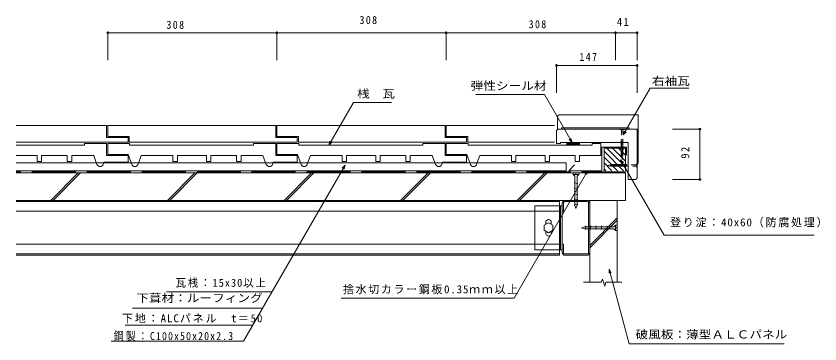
# Model space of a CAD drawing. Units: millimetres, scale not verified. Extents: x -712 to 750, y -291 to 306.
import ezdxf
from ezdxf.enums import TextEntityAlignment as Align

# ---------------------------------------------------------------- set-up
doc = ezdxf.new("R2010")
doc.units = ezdxf.units.MM
doc.header["$LTSCALE"] = 10
doc.linetypes.add('USER1', pattern=[2, 1, -1])
doc.linetypes.add('USER2', pattern=[10, 8, -2])
for name, color, linetype, lineweight in [('0-0_1', 7, 'Continuous', 18), ('0-1_2', 7, 'Continuous', 18), ('0-2_3', 7, 'Continuous', 18), ('0-3_4', 7, 'Continuous', 18), ('0-4_5', 7, 'Continuous', 18), ('0-5_6', 7, 'Continuous', 18)]:
    doc.layers.add(name, color=color, linetype=linetype, lineweight=lineweight)
doc.styles.add('ＭＳ ゴシック', font='')
doc.styles.get('ＭＳ ゴシック').set_extended_font_data('MS Gothic')

msp = doc.modelspace()

# ---------------------------------------------------------------- linework, layer by layer
at = {"layer": '0-0_1'}
for p, q in [((-545.74, 278.07), (-545.74, 225.57)), ((-237.74, 278.07), (-237.74, 225.57)), ((70.26, 278.07), (70.26, 225.57)), ((378.26, 278.07), (378.26, 225.57)), ((417.67, 278.07), (417.67, 225.57)), ((-545.74, 275.57), (-237.74, 275.57)), ((-237.74, 275.57), (70.26, 275.57)), ((70.26, 275.57), (378.26, 275.57)), ((378.26, 275.57), (417.67, 275.57)), ((270.59, 218.87), (270.59, 166.37)), ((270.59, 216.37), (417.67, 216.37)), ((417.67, 218.87), (417.67, 166.37)), ((248.68, 163.14), (123.78, 163.14)), ((299.01, 75.97), (248.68, 163.14)), ((392.2, 89.57), (441.32, 174.66)), ((441.32, 174.66), (511.62, 174.66)), ((-143.25, 70.98), (-98.35, 148.75)), ((-98.35, 148.75), (-29.31, 148.75)), ((272.43, 100.45), (272.43, 121.74)), ((277.27, 126.58), (419.51, 126.58)), ((419.51, 39.52), (419.51, 126.58)), ((-547.74, 106.97), (-712.37, 106.97)), ((-547.74, 106.97), (-547.74, 85.01)), ((-545.74, 106.97), (-545.74, 87)), ((-239.74, 106.97), (-545.74, 106.97)), ((-239.74, 106.97), (-239.74, 85.01)), ((-239.74, 106.97), (-239.74, 87)), ((-237.74, 106.97), (-237.74, 87)), ((68.26, 106.97), (-237.74, 106.97)), ((68.26, 106.97), (68.26, 85.01)), ((70.26, 106.97), (70.26, 87)), ((267.22, 106.97), (70.26, 106.97)), ((280.17, 102.39), (280.17, 100.45)), ((403.06, 102.39), (280.17, 102.39)), ((403.06, 102.39), (403.06, 100.16)), ((272.43, 100.45), (280.17, 100.45)), ((534.12, 100.16), (481.62, 100.16)), ((531.62, 100.16), (531.62, 8.27)), ((-508.74, 76.79), (-712.37, 76.79)), ((-506.42, 87), (-545.74, 87)), ((-506.42, 87), (-506.42, 76.79)), ((-200.74, 76.79), (-506.42, 76.79)), ((-198.42, 87), (-237.74, 87)), ((-198.42, 87), (-198.42, 76.79)), ((107.26, 76.79), (-198.42, 76.79)), ((109.58, 87), (70.26, 87)), ((109.58, 87), (109.58, 76.79)), ((267.22, 76.79), (109.58, 76.79)), ((289.31, 75.97), (289.31, 70.98)), ((289.31, 75.97), (312.59, 75.97)), ((289.31, 74.72), (312.59, 74.72)), ((289.31, 73.48), (312.59, 73.48)), ((312.59, 75.97), (312.59, 70.98)), ((289.31, 72.23), (312.59, 72.23)), ((289.31, 70.98), (312.59, 70.98)), ((387.08, 44.61), (466.37, -92.71)), ((288.22, 39.03), (-712.37, 39.03)), ((-113.73, 34.48), (-298.67, -285.85)), ((288.22, 24.03), (-712.37, 24.03)), ((327.91, 24.58), (193.95, -207.45)), ((534.12, 8.27), (481.62, 8.27)), ((276.22, -31.77), (-712.37, -31.77)), ((231.22, -39.47), (231.22, -49.47)), ((278.02, -39.47), (278.02, -119.47)), ((281.22, -39.47), (281.22, -119.47)), ((276.22, -49.47), (-712.37, -49.47)), ((251.22, -69.47), (251.22, -73.36)), ((261.22, -69.47), (261.22, -73.36)), ((251.22, -89.47), (251.22, -85.58)), ((261.22, -89.47), (261.22, -85.58)), ((466.37, -92.71), (739.56, -92.71)), ((276.22, -109.47), (-712.37, -109.47)), ((276.22, -127.17), (-712.37, -127.17)), ((-712.37, -129.47), (276.22, -129.47)), ((366.42, -154.91), (402.9, -291.07)), ((352.11, -178.74), (354.37, -173.08)), ((354.37, -173.08), (358.9, -186.09)), ((319.77, -178.74), (352.11, -178.74)), ((358.9, -186.09), (360.43, -178.74)), ((360.43, -178.74), (389.52, -178.74)), ((-246.56, -195.9), (-438.95, -195.9)), ((193.95, -207.45), (-121.17, -207.45)), ((-264.24, -225.88), (-500.36, -225.88)), ((-281.89, -256.78), (-514.11, -256.78)), ((-298.67, -285.85), (-539.63, -285.85)), ((402.9, -291.07), (685.13, -291.07))]:
    msp.add_line(p, q, dxfattribs=at)
at = {"layer": '0-0_1', "color": 4}
for p, q in [((270.59, 74.03), (270.59, 95.32)), ((275.42, 100.16), (417.67, 100.16)), ((417.67, 13.11), (417.67, 100.16)), ((-588.17, 73.97), (-588.17, 70.98)), ((-547.74, 73.97), (-588.17, 73.97)), ((-547.74, 73.97), (-547.74, 52.01)), ((-547.74, 73.97), (-547.74, 54)), ((-505.8, 73.97), (-545.74, 73.97)), ((-545.74, 73.97), (-545.74, 54)), ((-505.8, 73.97), (-505.8, 70.98)), ((-280.17, 73.97), (-280.17, 70.98)), ((-239.74, 73.97), (-280.17, 73.97)), ((-239.74, 73.97), (-239.74, 52.01)), ((-239.74, 73.97), (-239.74, 54)), ((-197.8, 73.97), (-237.74, 73.97)), ((-237.74, 73.97), (-237.74, 54)), ((-197.8, 73.97), (-197.8, 70.98)), ((27.83, 73.97), (27.83, 70.98)), ((68.26, 73.97), (27.83, 73.97)), ((68.26, 73.97), (68.26, 52.01)), ((68.26, 73.97), (68.26, 54)), ((110.2, 73.97), (70.26, 73.97)), ((70.26, 73.97), (70.26, 54)), ((110.2, 73.97), (110.2, 70.98)), ((270.59, 74.03), (278.33, 74.03)), ((278.33, 75.97), (278.33, 74.03)), ((401.22, 75.97), (278.33, 75.97)), ((335.83, 73.97), (335.83, 70.98)), ((351.22, 73.97), (335.83, 73.97)), ((351.22, 73.97), (351.22, 52.01)), ((401.22, 75.97), (401.22, 8.27)), ((-712.37, 70.98), (-588.17, 70.98)), ((-505.8, 70.98), (-434.92, 70.98)), ((-438.26, 70.98), (-280.17, 70.98)), ((-197.8, 70.98), (-126.92, 70.98)), ((-126.92, 70.98), (27.83, 70.98)), ((110.2, 70.98), (181.08, 70.98)), ((181.36, 70.98), (335.83, 70.98)), ((-674.05, 52.01), (-712.37, 52.01)), ((-674.05, 52.01), (-674.05, 41.03)), ((-619.14, 52.01), (-666.06, 52.01)), ((-666.06, 52.01), (-666.06, 41.03)), ((-619.14, 52.01), (-619.14, 41.03)), ((-571.21, 52.01), (-611.15, 52.01)), ((-611.15, 41.03), (-611.15, 52.01)), ((-571.21, 52.01), (-565.22, 35.75)), ((-508.54, 54), (-545.74, 54)), ((-508.54, 54), (-501.81, 35.75)), ((-484.82, 52.01), (-490.51, 36.41)), ((-426.95, 52.01), (-484.82, 52.01)), ((-426.95, 52.01), (-426.95, 41.03)), ((-366.05, 52.01), (-418.96, 52.01)), ((-418.96, 52.01), (-418.96, 41.03)), ((-366.05, 52.01), (-366.05, 41.03)), ((-311.14, 52.01), (-358.06, 52.01)), ((-358.06, 52.01), (-358.06, 41.03)), ((-311.14, 52.01), (-311.14, 41.03)), ((-263.21, 52.01), (-303.15, 52.01)), ((-303.15, 41.03), (-303.15, 52.01)), ((-263.21, 52.01), (-257.22, 35.75)), ((-200.54, 54), (-237.74, 54)), ((-200.54, 54), (-193.81, 35.75)), ((-176.82, 52.01), (-182.51, 36.41)), ((-118.95, 52.01), (-176.82, 52.01)), ((-118.95, 52.01), (-118.95, 41.03)), ((-58.05, 52.01), (-110.96, 52.01)), ((-110.96, 52.01), (-110.96, 41.03)), ((-58.05, 52.01), (-58.05, 41.03)), ((-3.14, 52.01), (-50.06, 52.01)), ((-50.06, 52.01), (-50.06, 41.03)), ((-3.14, 52.01), (-3.14, 41.03)), ((44.79, 52.01), (4.85, 52.01)), ((4.85, 41.03), (4.85, 52.01)), ((44.79, 52.01), (50.78, 35.75)), ((107.46, 54), (70.26, 54)), ((107.46, 54), (114.19, 35.75)), ((131.18, 52.01), (125.49, 36.41)), ((189.05, 52.01), (131.18, 52.01)), ((189.05, 52.01), (189.05, 41.03)), ((249.95, 52.01), (197.04, 52.01)), ((197.04, 52.01), (197.04, 41.03)), ((249.95, 52.01), (249.95, 41.03)), ((304.86, 52.01), (257.94, 52.01)), ((257.94, 52.01), (257.94, 41.03)), ((304.86, 52.01), (304.86, 41.03)), ((351.22, 52.01), (312.85, 52.01)), ((312.85, 41.03), (312.85, 52.01)), ((-666.06, 41.03), (-674.05, 41.03)), ((-611.15, 41.03), (-619.14, 41.03)), ((-552.6, 40.03), (-553.92, 36.41)), ((-508.74, 40.03), (-552.6, 40.03)), ((-418.96, 41.03), (-426.95, 41.03)), ((-358.06, 41.03), (-366.05, 41.03)), ((-303.15, 41.03), (-311.14, 41.03)), ((-244.6, 40.03), (-245.92, 36.41)), ((-200.74, 40.03), (-244.6, 40.03)), ((-110.96, 41.03), (-118.95, 41.03)), ((-50.06, 41.03), (-58.05, 41.03)), ((4.85, 41.03), (-3.14, 41.03)), ((63.4, 40.03), (62.08, 36.41)), ((107.26, 40.03), (63.4, 40.03)), ((197.04, 41.03), (189.05, 41.03)), ((257.94, 41.03), (249.95, 41.03)), ((312.85, 41.03), (304.86, 41.03)), ((401.22, 8.27), (412.84, 8.27))]:
    msp.add_line(p, q, dxfattribs=at)
at = {"layer": '0-0_1', "color": 1, "linetype": 'USER1'}
for p, q in [((385.87, 99.32), (385.87, 100.16)), ((394.23, 99.32), (385.87, 99.32)), ((388.79, 99.32), (388.79, 52.28)), ((391.31, 52.28), (391.31, 99.32)), ((392.15, 80.11), (387.95, 81.24)), ((392.15, 78.43), (387.95, 79.56)), ((392.15, 76.75), (387.95, 77.88)), ((392.15, 75.07), (387.95, 76.2)), ((392.15, 73.39), (387.95, 74.52)), ((392.15, 71.71), (387.95, 72.84)), ((392.15, 70.03), (387.95, 71.16)), ((392.15, 68.35), (387.95, 69.48)), ((392.15, 66.67), (387.95, 67.8)), ((392.15, 64.99), (387.95, 66.12)), ((392.15, 63.31), (387.95, 64.44)), ((392.15, 61.63), (387.95, 62.76)), ((392.15, 59.95), (387.95, 61.08)), ((392.15, 58.27), (387.95, 59.4)), ((391.79, 51.65), (387.53, 52.79)), ((392.15, 56.59), (387.95, 57.72)), ((392.15, 54.91), (387.95, 56.04)), ((392.15, 53.23), (387.95, 54.36)), ((390.05, 44.72), (388.79, 52.28)), ((390.05, 44.72), (391.31, 52.28)), ((362.23, 34.22), (369.79, 35.48)), ((362.23, 34.22), (369.79, 32.96)), ((369.16, 32.49), (370.3, 36.74)), ((416.83, 35.48), (369.79, 35.48)), ((369.79, 32.96), (416.83, 32.96)), ((370.75, 32.12), (371.87, 36.32)), ((372.43, 32.12), (373.55, 36.32)), ((374.11, 32.12), (375.23, 36.32)), ((375.79, 32.12), (376.91, 36.32)), ((377.47, 32.12), (378.59, 36.32)), ((379.15, 32.12), (380.27, 36.32)), ((380.83, 32.12), (381.95, 36.32)), ((382.51, 32.12), (383.63, 36.32)), ((384.19, 32.12), (385.31, 36.32)), ((385.87, 32.12), (386.99, 36.32)), ((387.55, 32.12), (388.67, 36.32)), ((389.23, 32.12), (390.35, 36.32)), ((390.91, 32.12), (392.03, 36.32)), ((392.59, 32.12), (393.71, 36.32)), ((394.27, 32.12), (395.39, 36.32)), ((395.95, 32.12), (397.07, 36.32)), ((397.63, 32.12), (398.75, 36.32)), ((416.83, 38.41), (417.67, 38.41)), ((416.83, 30.04), (416.83, 38.41))]:
    msp.add_line(p, q, dxfattribs=at)
for points in [[(394.23, 99.32), (394.23, 100.16), (385.87, 100.16)], [(416.83, 30.04), (417.67, 30.04), (417.67, 38.41)]]:
    msp.add_lwpolyline(points, dxfattribs=at)
at = {"layer": '0-0_1'}
for points in [[(397.5, 94.87), (392.2, 89.57), (394.14, 96.82)], [(-508.74, 76.79), (-508.74, 85.01), (-547.74, 85.01)], [(-200.74, 76.79), (-200.74, 85.01), (-239.74, 85.01)], [(-137.95, 76.28), (-143.25, 70.98), (-141.31, 78.22)], [(107.26, 76.79), (107.26, 85.01), (68.26, 85.01)], [(297.07, 83.21), (299.01, 75.97), (293.7, 81.27)], [(389.03, 37.36), (387.08, 44.61), (392.39, 39.3)], [(-119.04, 29.17), (-113.73, 34.48), (-115.67, 27.23)], [(322.61, 19.28), (327.91, 24.58), (325.97, 17.34)], [(281.22, -39.47), (276.22, -39.47), (231.22, -39.47)], [(276.22, -29.47), (276.22, -49.47), (276.22, -119.47), (276.22, -129.47)], [(231.22, -49.47), (231.22, -109.47), (231.22, -119.47)], [(281.22, -119.47), (276.22, -119.47), (231.22, -119.47)], [(366.42, -162.41), (366.42, -154.91), (370.17, -161.4)]]:
    msp.add_lwpolyline(points, dxfattribs=at)
at = {"layer": '0-0_1', "color": 4}
for points in [[(-508.74, 40.03), (-508.74, 52.01), (-547.74, 52.01)], [(-200.74, 40.03), (-200.74, 52.01), (-239.74, 52.01)], [(107.26, 40.03), (107.26, 52.01), (68.26, 52.01)]]:
    msp.add_lwpolyline(points, dxfattribs=at)
at = {"layer": '0-0_1'}
msp.add_lwpolyline([(256.22, -88.47), (264.02, -83.97), (264.02, -74.97), (256.22, -70.47), (248.43, -74.97), (248.43, -83.97)], close=True, dxfattribs=at)
for centre in [(-545.74, 275.57), (-237.74, 275.57), (-237.74, 275.57), (70.26, 275.57), (70.26, 275.57), (378.26, 275.57), (378.26, 275.57), (417.67, 275.57), (270.59, 216.37), (417.67, 216.37), (531.62, 100.16), (531.62, 8.27)]:
    msp.add_circle(centre, 1.7, dxfattribs=at)
for centre, radius, start, end in [((277.27, 121.74), 4.84, 90, 180), ((414.68, 39.52), 4.84, 308.28846, 0), ((256.22, -69.47), 5, 0.00302, 179.98814), ((256.22, -89.47), 5, 179.98814, 0.00302)]:
    msp.add_arc(centre, radius, start, end, dxfattribs=at)
at = {"layer": '0-0_1', "color": 4}
for centre, radius, start, end in [((275.42, 95.32), 4.84, 90, 180), ((-559.68, 38.03), 5.99, 199.47122, 344.27761), ((-496.35, 38.03), 5.99, 199.47122, 344.27761), ((-251.68, 38.03), 5.99, 199.47122, 344.27761), ((-188.35, 38.03), 5.99, 199.47122, 344.27761), ((56.32, 38.03), 5.99, 199.47122, 344.27761), ((119.65, 38.03), 5.99, 199.47122, 344.27761), ((412.84, 13.11), 4.84, 270, 0)]:
    msp.add_arc(centre, radius, start, end, dxfattribs=at)
at = {"layer": '0-1_2'}
for p, q in [((288.22, 24.03), (288.22, 39.03)), ((301.23, 20.53), (311.23, 20.53)), ((301.23, 20.53), (301.23, 17.53)), ((301.23, 17.53), (311.23, 17.53)), ((301.23, 17.53), (304.23, 14.53)), ((306.23, 20.53), (306.23, 17.53)), ((311.23, 17.53), (308.23, 14.53)), ((311.23, 20.53), (311.23, 17.53)), ((309.46, 1.43), (302.82, 2.48)), ((304.23, 14.53), (304.22, -38.87)), ((308.23, 14.53), (308.22, -38.87)), ((309.46, -8.57), (302.82, -7.52)), ((309.46, -28.57), (302.81, -27.52)), ((309.46, -18.57), (302.82, -17.52)), ((281.22, -34.47), (281.22, -49.47)), ((283.52, -34.47), (283.52, -49.47)), ((286.22, -29.47), (326.22, -29.47)), ((326.22, -31.77), (286.22, -31.77)), ((309.46, -37.32), (302.81, -36.26)), ((306.22, -44.47), (304.22, -38.87)), ((306.22, -44.47), (308.22, -38.87)), ((328.92, -124.47), (328.92, -34.47)), ((331.22, -124.47), (331.22, -34.47)), ((283.52, -49.47), (281.22, -49.47)), ((316.22, -79.47), (321.82, -77.47)), ((316.22, -79.47), (321.82, -81.47)), ((375.23, -77.47), (321.82, -77.47)), ((375.22, -81.47), (321.82, -81.47)), ((323.38, -82.7), (324.44, -76.06)), ((332.12, -82.7), (333.18, -76.06)), ((342.12, -82.7), (343.18, -76.06)), ((352.12, -82.71), (353.18, -76.06)), ((362.12, -82.71), (363.18, -76.06)), ((378.22, -84.47), (375.22, -81.47)), ((378.22, -74.47), (375.23, -77.47)), ((378.22, -74.47), (378.22, -84.47)), ((381.22, -74.47), (378.22, -74.47)), ((381.22, -79.47), (378.22, -79.47)), ((381.22, -84.47), (378.22, -84.47)), ((381.22, -74.47), (381.22, -84.47)), ((283.52, -109.47), (281.22, -109.47)), ((281.22, -124.47), (281.22, -109.47)), ((283.52, -124.47), (283.52, -109.47)), ((326.22, -127.17), (286.22, -127.17)), ((286.22, -129.47), (326.22, -129.47))]:
    msp.add_line(p, q, dxfattribs=at)
for centre, radius, start, end in [((286.22, -34.47), 5, 89.98741, 180.00442), ((286.22, -34.47), 2.7, 89.9969, 179.98901), ((326.22, -34.47), 5, 359.99803, 90.00868), ((326.22, -34.47), 2.7, 0.01659, 89.9969), ((286.22, -124.47), 5, 179.98313, 270.01506), ((286.22, -124.47), 2.7, 179.98901, 270.00871), ((326.22, -124.47), 2.7, 270.00871, 0.01659), ((326.23, -124.47), 5, 269.99377, 0.01932)]:
    msp.add_arc(centre, radius, start, end, dxfattribs=at)
at = {"layer": '0-2_3'}
for p, q in [((353.22, 67.53), (398.22, 67.53)), ((353.22, 24.53), (353.22, 67.53)), ((398.22, 52.53), (398.22, 67.53))]:
    msp.add_line(p, q, dxfattribs=at)
at = {"layer": '0-2_3', "linetype": 'USER2'}
msp.add_line((396.22, 22.53), (-712.37, 22.53), dxfattribs=at)
at = {"layer": '0-2_3'}
msp.add_lwpolyline([(353.22, 24.53), (293.22, 24.53), (303.83, 35.14)], dxfattribs=at)
at = {"layer": '0-3_4'}
for p, q in [((357.22, 65.53), (396.22, 65.53)), ((357.22, 24.53), (357.22, 65.53)), ((396.22, 24.53), (396.22, 65.53))]:
    msp.add_line(p, q, dxfattribs=at)
at = {"layer": '0-4_5'}
for p, q in [((357.22, 59.82), (392.52, 24.53)), ((362.12, 65.53), (396.22, 31.43)), ((372.73, 65.53), (396.22, 42.04)), ((383.34, 65.53), (396.22, 52.64)), ((390.54, 65.53), (392.82, 63.25)), ((357.22, 49.22), (381.91, 24.53)), ((357.22, 38.61), (371.3, 24.53)), ((357.22, 28), (360.7, 24.53))]:
    msp.add_line(p, q, dxfattribs=at)
at = {"layer": '0-5_6'}
for p, q in [((-649.15, -29.47), (-599.15, 20.53)), ((-644.91, -29.47), (-594.91, 20.53)), ((-437.02, -29.47), (-387.02, 20.53)), ((-432.78, -29.47), (-382.78, 20.53)), ((-224.89, -29.47), (-174.89, 20.53)), ((-220.64, -29.47), (-170.64, 20.53)), ((-12.76, -29.47), (37.24, 20.53)), ((-8.51, -29.47), (41.49, 20.53)), ((199.38, -29.47), (249.38, 20.53)), ((203.62, -29.47), (253.62, 20.53)), ((-712.37, -29.47), (396.22, -29.47)), ((331.22, -29.47), (331.22, -178.74)), ((381.22, -29.47), (381.22, -178.74)), ((331.22, -111.61), (381.22, -61.61)), ((331.22, -115.85), (381.22, -65.85))]:
    msp.add_line(p, q, dxfattribs=at)
msp.add_lwpolyline([(-712.37, 20.53), (396.22, 20.53), (396.22, -29.47)], dxfattribs=at)

# ---------------------------------------------------------------- texts
at = {"layer": '0-0_1', "char_height": 14.66, "attachment_point": 7, "style": 'ＭＳ ゴシック'}
for s, insert in [('\\T1.15;捨水切カラー鋼板0.35ｍｍ以上', (-117.77, -200.59)), ('\\T1.17;\u3000下地：ALCパネル\u3000t＝50', (-543.03, -253.32))]:
    msp.add_mtext(s, dxfattribs=dict(at, insert=insert))
at = {"layer": '0-2_3', "style": 'ＭＳ ゴシック', "width": 1.15}
for s, p in [('右袖瓦', (444.36, 176.1)), ('弾性シール材', (114.64, 167.31)), ('桟\u3000瓦', (-91.99, 153.02)), ('下葺材：ルーフィング', (-493.7, -219.3)), ('破風板：薄型ＡＬＣパネル\u3000', (414.66, -285.64))]:
    msp.add_text(s, height=14.66, dxfattribs=at).set_placement(p, align=Align.BOTTOM_LEFT)
at = {"layer": '0-2_3', "char_height": 14.66, "attachment_point": 7, "style": 'ＭＳ ゴシック'}
for s, insert in [('\\T1.28;\\W0.9;308', (-438.74, 282.71)), ('\\T1.28;\\W0.9;308', (-87.59, 291.5)), ('\\T1.28;\\W0.9;308', (220.15, 283.81)), ('\\T1.28;\\W0.95;41', (380.61, 288.21)), ('\\T1.28;\\W0.9;147', (312.47, 224.46)), ('\\T1.16;登り淀：40x60（防腐処理）', (477.33, -78.88)), ('\\T1.18;\\W0.95;瓦桟：15x30以上', (-422.26, -188.68)), ('\\T1.22;\\W0.9;\u3000鋼製：C100x50x20x2.3\u3000', (-556.64, -285.64))]:
    msp.add_mtext(s, dxfattribs=dict(at, insert=insert))
at = {"layer": '0-2_3', "insert": (512.5, 46.41), "char_height": 14.66, "attachment_point": 7, "rotation": 90, "style": 'ＭＳ ゴシック'}
msp.add_mtext('\\T1.28;\\W0.95;92', dxfattribs=at)

doc.saveas('drawing.dxf')
